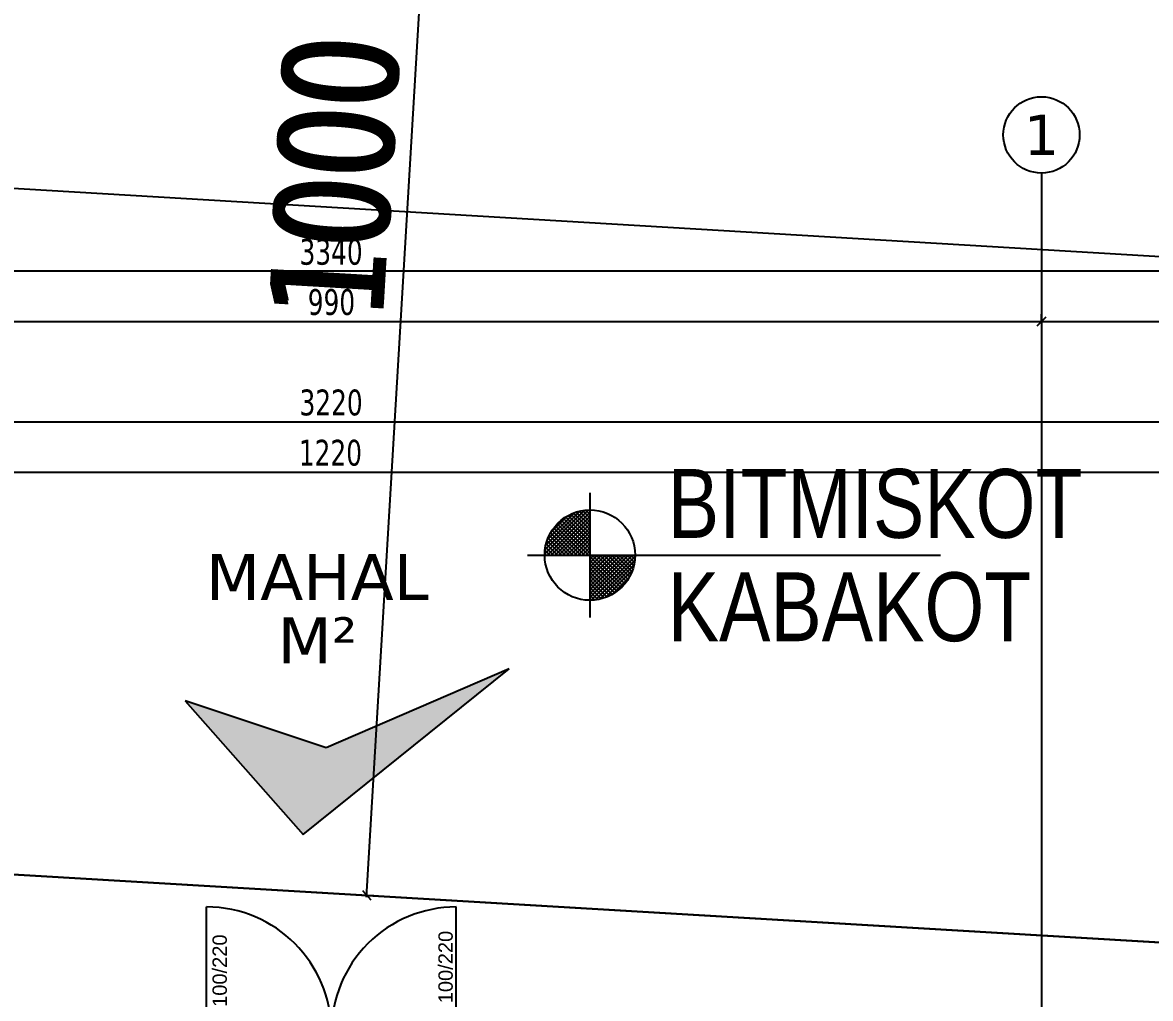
# Model space of a CAD drawing. Header units: millimetres. Extents: x 43168.9 to 43194.6, y -25545.1 to -25543.4.
# Drawn here: x 43171.8228 to 43171.9801, y -25543.8333 to -25543.6973 of the extents above; entities that cross this region are included whole.
import ezdxf
from ezdxf.enums import TextEntityAlignment as Align

# ---------------------------------------------------------------- set-up
doc = ezdxf.new("R2010")
doc.units = ezdxf.units.MM
doc.header["$LTSCALE"] = 200
for name, pattern in [('DASHDOT', [1, 0.5, -0.25, 0, -0.25]), ('DASHDOT2', [0.5, 0.25, -0.125, 0, -0.125]), ('DOT2', [0.125, 0, -0.125]), ('HIDDEN2', [0.1875, 0.125, -0.0625])]:
    doc.linetypes.add(name, pattern=pattern)
for name, color, linetype in [('aks_sgh', 5, 'DASHDOT2'), ('izd.tas.alt_sgh', 214, 'HIDDEN2'), ('izd.tas.ust_sgh', 213, 'DOT2'), ('olcu-uyg_sgh', 193, 'Continuous'), ('olcuaks_sgh', 41, 'Continuous'), ('olcudis_sgh', 185, 'Continuous'), ('poz_sgh', 12, 'Continuous'), ('vaziyet-01_sgh', 33, 'Continuous'), ('yapi-yaklasma_sgh', 41, 'DASHDOT')]:
    doc.layers.add(name, color=color, linetype=linetype)
doc.styles.add('dim', font='VERDANA.TTF', dxfattribs={"width": 0.7})
doc.styles.add('text1', font='VERDANA.TTF')
doc.styles.add('text2', font='arial.ttf')

# ---------------------------------------------------------------- blocks, each defined once
blk = doc.blocks.new('_Oblique')
at = {"color": 0, "linetype": 'ByBlock', "lineweight": -2}
blk.add_line((-0.5, -0.5), (0.5, 0.5), dxfattribs=at)

msp = doc.modelspace()

# ---------------------------------------------------------------- hatches: boundary and pattern name
at = {"extrusion": (0, 0, -1)}
msp.add_hatch(color=251, dxfattribs=at).paths.add_polyline_path([(-43171.84548757521, -25543.79178238855), (-43171.86193532708, -25543.81040823856), (-43171.89064658708, -25543.78731756576), (-43171.86517421696, -25543.79833229598)])

# ---------------------------------------------------------------- linework, layer by layer
for p, q in [((43171.9648790417, -25543.71823939969), (43171.9648790417, -25543.74091939969)), ((43171.89563638952, -25543.77130168405), (43171.9017484334, -25543.76518964018)), ((43171.89568084214, -25543.77071841608), (43171.90116461051, -25543.7652346477)), ((43171.89581077059, -25543.77004967225), (43171.90052129115, -25543.76533915169)), ((43171.90192271222, -25543.76683905405), (43171.90044499562, -25543.76536133745)), ((43171.90192271222, -25543.76630023868), (43171.9009000911, -25543.76527761755)), ((43171.90192271223, -25543.76576142331), (43171.90136939332, -25543.7652081044)), ((43171.90192271223, -25543.76522260795), (43171.90188318051, -25543.76518307623)), ((43171.89599574317, -25543.77148114578), (43171.90192271223, -25543.76555417672)), ((43171.89603112356, -25543.76929050391), (43171.89975412325, -25543.76556750422)), ((43171.89652065492, -25543.76826215719), (43171.89870179544, -25543.76608101667)), ((43171.89653455853, -25543.77148114578), (43171.90192271223, -25543.76609299209)), ((43171.8970733739, -25543.77148114578), (43171.90192271222, -25543.76663180746)), ((43171.9019227122, -25543.77114957697), (43171.89764763398, -25543.76687449875)), ((43171.9019227122, -25543.7706107616), (43171.89793157984, -25543.76661962924)), ((43171.90192271221, -25543.77007194624), (43171.8982377366, -25543.76638697063)), ((43171.90192271221, -25543.76953313087), (43171.89856246112, -25543.76617287978)), ((43171.90192271221, -25543.76899431551), (43171.89888964825, -25543.76596125154)), ((43171.90192271221, -25543.76845550014), (43171.89925984706, -25543.76579263499)), ((43171.90192271222, -25543.76791668477), (43171.89963004588, -25543.76562401844)), ((43171.90192271222, -25543.76737786941), (43171.9000288961, -25543.76548405329)), ((43171.89956020418, -25543.77148114578), (43171.89645202638, -25543.76837296798)), ((43171.90009901955, -25543.77148114578), (43171.89665810223, -25543.76804022846)), ((43171.90063783491, -25543.77148114578), (43171.89687863554, -25543.7677219464)), ((43171.90117665028, -25543.77148114578), (43171.89712297182, -25543.76742746732)), ((43171.90171546565, -25543.77148114578), (43171.8973673081, -25543.76713298823)), ((43171.89761218926, -25543.77148114578), (43171.90192271222, -25543.76717062282)), ((43171.89815100464, -25543.77148114578), (43171.90192271222, -25543.76770943819)), ((43171.89868982, -25543.77148114578), (43171.90192271222, -25543.76824825356)), ((43171.89740494271, -25543.77148114578), (43171.89584245533, -25543.7699186584)), ((43171.89794375808, -25543.77148114578), (43171.89594738813, -25543.76948477582)), ((43171.89848257344, -25543.77148114578), (43171.89610967859, -25543.76910825092)), ((43171.89902138882, -25543.77148114578), (43171.89627196905, -25543.76873172601)), ((43171.89922863537, -25543.77148114578), (43171.90192271221, -25543.76878706893)), ((43171.89976745073, -25543.77148114578), (43171.90192271221, -25543.7693258843)), ((43171.9003062661, -25543.77148114578), (43171.90192271221, -25543.76986469967)), ((43171.89578849661, -25543.77148114578), (43171.89563445238, -25543.77132710155)), ((43171.89632731198, -25543.77148114578), (43171.89567260908, -25543.77082644289)), ((43171.89686612735, -25543.77148114578), (43171.89573752372, -25543.77035254216)), ((43171.90084508147, -25543.77148114578), (43171.9019227122, -25543.77040351504)), ((43171.90138389684, -25543.77148114578), (43171.9019227122, -25543.77094233041)), ((43171.9019227122, -25543.77201996115), (43171.90246152757, -25543.77148114578)), ((43171.9019227122, -25543.77255877651), (43171.90300034294, -25543.77148114578)), ((43171.9019227122, -25543.77309759188), (43171.9035391583, -25543.77148114578)), ((43171.9019227122, -25543.77363640725), (43171.90407797368, -25543.77148114578)), ((43171.9019227122, -25543.77417522262), (43171.90461678904, -25543.77148114578)), ((43171.9019227122, -25543.77471403798), (43171.90515560441, -25543.77148114578)), ((43171.9019227122, -25543.77525285335), (43171.90569441977, -25543.77148114578)), ((43171.9019227122, -25543.77579166872), (43171.90623323514, -25543.77148114578)), ((43171.9019227122, -25543.77633048408), (43171.90677205051, -25543.77148114578)), ((43171.9019227122, -25543.77686929945), (43171.90731086588, -25543.77148114578)), ((43171.9019227122, -25543.77740811482), (43171.90784968124, -25543.77148114578)), ((43171.90627086975, -25543.77603654988), (43171.9019227122, -25543.77168839233)), ((43171.90210217393, -25543.77776746846), (43171.9082142178, -25543.77165542459)), ((43171.90652935924, -25543.775756224), (43171.90225428102, -25543.77148114578)), ((43171.90678422875, -25543.77547227814), (43171.90279309639, -25543.77148114578)), ((43171.90701688735, -25543.77516612138), (43171.90333191175, -25543.77148114578)), ((43171.90723097821, -25543.77484139687), (43171.90387072712, -25543.77148114578)), ((43171.90744260644, -25543.77451420974), (43171.90440954249, -25543.77148114578)), ((43171.907611223, -25543.77414401092), (43171.90494835786, -25543.77148114578)), ((43171.90777983954, -25543.7737738121), (43171.90548717322, -25543.77148114578)), ((43171.9079198047, -25543.77337496189), (43171.90602598859, -25543.77148114578)), ((43171.90804252054, -25543.77295886236), (43171.90656480395, -25543.77148114578)), ((43171.90812624044, -25543.77250376689), (43171.90710361932, -25543.77148114578)), ((43171.90819575357, -25543.77203446467), (43171.90764243469, -25543.77148114578)), ((43171.90822078176, -25543.77152067747), (43171.90818125006, -25543.77148114578)), ((43171.90597639067, -25543.77628088617), (43171.9019227122, -25543.7722272077)), ((43171.90568191158, -25543.77652522245), (43171.9019227122, -25543.77276602307)), ((43171.90268544191, -25543.77772301585), (43171.90816921028, -25543.77223924748)), ((43171.90335418573, -25543.77759308739), (43171.90806470629, -25543.77288256683)), ((43171.90536362953, -25543.77674575576), (43171.9019227122, -25543.77330483843)), ((43171.90503089, -25543.77695183161), (43171.9019227122, -25543.7738436538)), ((43171.90467213198, -25543.77713188894), (43171.9019227122, -25543.77438246917)), ((43171.90411335407, -25543.77737273442), (43171.90783635376, -25543.77364973473)), ((43171.90514170079, -25543.77688320306), (43171.90732284132, -25543.77470206254)), ((43171.90429560707, -25543.7772941794), (43171.9019227122, -25543.77492128454)), ((43171.90391908216, -25543.77745646986), (43171.9019227122, -25543.7754600999)), ((43171.90348519959, -25543.77756140265), (43171.9019227122, -25543.77599891527)), ((43171.90305131583, -25543.77766633426), (43171.9019227122, -25543.77653773064)), ((43171.90257741509, -25543.7777312489), (43171.9019227122, -25543.777076546)), ((43171.90207675644, -25543.77776940561), (43171.9019227122, -25543.77761536137))]:
    msp.add_line(p, q)
at = {"color": 0, "linetype": 'ByBlock', "lineweight": -2}
for p, q in [((43171.96427904171, -25543.73951939969), (43171.9654790417, -25543.73831939969)), ((43171.9654790417, -25543.73831939969), (43171.96427904171, -25543.73951939969)), ((43171.87023691444, -25543.81824746739), (43171.87136369426, -25543.81951646985))]:
    msp.add_line(p, q, dxfattribs=at)
at = {"color": 0}
for p, q in [((43171.90192271223, -25543.76278114581), (43171.90192271218, -25543.78018114581)), ((43171.89322271221, -25543.77148114581), (43171.95082271221, -25543.77148114581)), ((43171.84847904459, -25543.83791940232), (43171.84847904459, -25543.82051940537)), ((43171.88327904188, -25543.83791939071), (43171.88327903739, -25543.82051939061))]:
    msp.add_line(p, q, dxfattribs=at)
at = {"color": 0, "extrusion": (0, 0, -1)}
for p, q in [((43171.86193532708, -25543.81040823856), (43171.89064658708, -25543.78731756576)), ((43171.89064658708, -25543.78731756576), (43171.86517421696, -25543.79833229598)), ((43171.84548757521, -25543.79178238855), (43171.86193532708, -25543.81040823856)), ((43171.86517421696, -25543.79833229598), (43171.84548757521, -25543.79178238855))]:
    msp.add_line(p, q, dxfattribs=at)
at = {"linetype": 'Continuous'}
msp.add_circle((43171.9648790417, -25543.71291939969), 0.005320000000000346, dxfattribs=at)
at = {"color": 0}
msp.add_circle((43171.9019227122, -25543.77148114581), 0.006300000000000001, dxfattribs=at)
for centre, radius, start, end in [((43171.84847904459, -25543.83791940232), 0.01739999695274168, 5.836343220034488e-05, 90), ((43171.88327904188, -25543.83791939071), 0.01740000010329874, 90.00001459085833, 180.0000208440829)]:
    msp.add_arc(centre, radius, start, end, dxfattribs=at)
at = {"layer": 'aks_sgh'}
msp.add_line((43171.9648790417, -25543.74091939969), (43171.9648790417, -25544.60991939969), dxfattribs=at)
at = {"layer": 'izd.tas.alt_sgh'}
msp.add_line((43171.42399999916, -25543.79238385241), (43172.27644567866, -25543.84291015457), dxfattribs=at)
at = {"layer": 'izd.tas.ust_sgh', "ltscale": 0.5}
msp.add_line((43171.5438790417, -25543.80792864481), (43172.18787959124, -25543.80791939969), dxfattribs=at)
at = {"layer": 'olcu-uyg_sgh'}
for p, q in [((43171.8707854895, -25543.81913152928), (43171.88266548987, -25543.6190094242)), ((43171.8707854895, -25543.81913152928), (43171.88266548987, -25543.6190094242)), ((43171.87080030435, -25543.81888196862), (43171.87179854697, -25543.81894122806)), ((43171.87080030435, -25543.81888196862), (43171.87179854697, -25543.81894122806))]:
    msp.add_line(p, q, dxfattribs=at)
at = {"layer": 'olcuaks_sgh'}
for p, q in [((43172.2001290417, -25543.73191939969), (43171.5316290417, -25543.73191939969)), ((43171.9648790417, -25543.73891939969), (43171.9648790417, -25543.73791939969)), ((43171.9648790417, -25543.73891939969), (43171.9648790417, -25543.73791939969)), ((43171.7666290417, -25543.73891939969), (43171.9651290417, -25543.73891939969)), ((43171.96462904171, -25543.73891939969), (43172.0031290417, -25543.73891939969))]:
    msp.add_line(p, q, dxfattribs=at)
at = {"layer": 'olcudis_sgh'}
for p, q in [((43171.54362904171, -25543.75291939969), (43172.18812904171, -25543.75291939969)), ((43171.7436290417, -25543.75991939969), (43171.9881290417, -25543.75991939969))]:
    msp.add_line(p, q, dxfattribs=at)
at = {"layer": 'vaziyet-01_sgh'}
msp.add_line((43171.71759107605, -25543.71416295068), (43172.01559107604, -25543.73187634684), dxfattribs=at)
at = {"layer": 'yapi-yaklasma_sgh'}
msp.add_line((43171.46399999916, -25543.79475840276), (43172.27777171501, -25543.84306695065), dxfattribs=at)
msp.add_line((43171.46399999916, -25543.79475840276), (43172.27777171501, -25543.84306695065), dxfattribs=at)

# ---------------------------------------------------------------- block references
at = {"layer": 'olcu-uyg_sgh', "xscale": 0.001200000000002629, "yscale": 0.001200000000002629, "zscale": 0.001200000000002629, "rotation": 266.6026943558159}
msp.add_blockref('_Oblique', (43171.87080030435, -25543.81888196862), dxfattribs=at)

# ---------------------------------------------------------------- texts
at = {"linetype": 'Continuous', "style": 'text1'}
msp.add_attdef('1', text='', height=0.005600000000000364, dxfattribs=at).set_placement((43171.9648790417, -25543.71291939969), align=Align.MIDDLE)
at = {"color": 0, "style": 'text2', "width": 0.8}
for tag, p, s in [('BITMISKOT', (43171.91278271221, -25543.76908114581), '+0,10'), ('KABAKOT', (43171.91278271221, -25543.78348114581), '±0,00')]:
    msp.add_attdef(tag, p, s, height=0.009600000000000003, dxfattribs=at)
at = {"color": 7, "style": 'text1'}
for tag, text, p in [('MAHAL', '', (43171.86392644955, -25543.77454454597)), ('M²', 'm²', (43171.86392644955, -25543.78331254597))]:
    msp.add_attdef(tag, text=text, height=0.006400000000008731, dxfattribs=at).set_placement(p, align=Align.MIDDLE)
at = {"layer": 'olcu-uyg_sgh', "color": 2, "style": 'dim', "width": 0.7}
msp.add_text('1000', height=0.016, rotation=86.60269399873161, dxfattribs=at).set_placement((43171.87304300643, -25543.73901194711))
at = {"layer": 'olcu-uyg_sgh', "color": 2, "insert": (43171.86641590275, -25543.71845846091), "char_height": 0.016, "attachment_point": 5, "rotation": 86.60269418468927, "style": 'dim'}
msp.add_mtext('\\A1;1000', dxfattribs=at)
at = {"layer": 'olcuaks_sgh', "color": 2, "style": 'dim', "width": 0.7}
for s, p in [('3340', (43171.86144492485, -25543.73100697524)), ('990', (43171.86259237951, -25543.73800818411))]:
    msp.add_text(s, height=0.0036, dxfattribs=at).set_placement(p)
at = {"layer": 'olcudis_sgh', "color": 2, "style": 'dim', "width": 0.7}
for s, p in [('3220', (43171.86144492485, -25543.75200697524)), ('1220', (43171.86135099603, -25543.75900697524))]:
    msp.add_text(s, height=0.0036, dxfattribs=at).set_placement(p)
at = {"layer": 'poz_sgh', "style": 'text2'}
for p in [(43171.85130923882, -25543.82939910084), (43171.88279920843, -25543.82889170627)]:
    msp.add_text('100/220', height=0.002, rotation=90, dxfattribs=at).set_placement(p, align=Align.CENTER)

doc.saveas('drawing.dxf')
